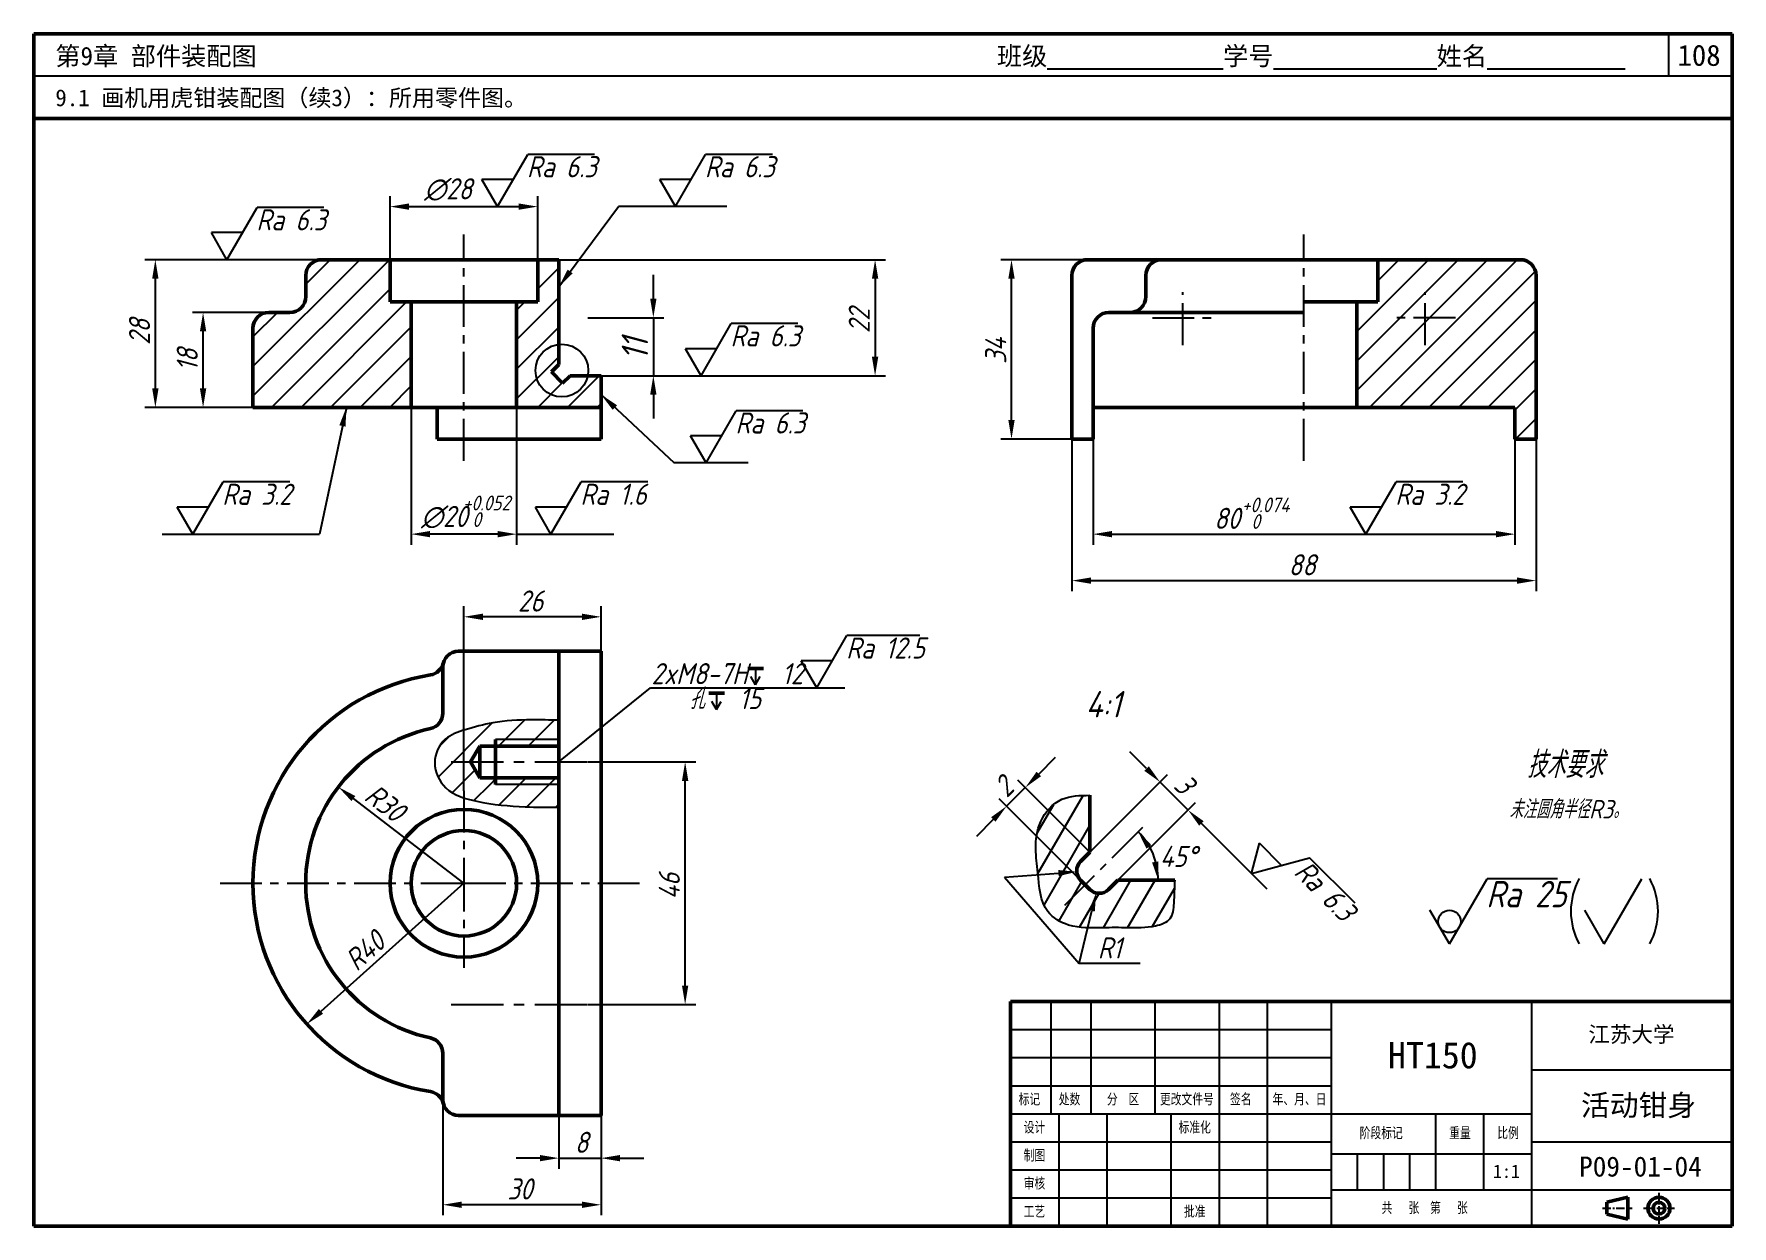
# Model space of a CAD drawing. Extents: x 0 to 322, y 0 to 226.
import ezdxf

# ---------------------------------------------------------------- set-up
doc = ezdxf.new("R2010")
doc.units = 0
doc.header["$LTSCALE"] = 0.25
doc.linetypes.add('CENTER', pattern=[50.8, 31.75, -6.35, 6.35, -6.35])
doc.layers.get('0').update_dxf_attribs({"linetype": 'CONTINUOUS'})
for name, color, linetype in [('尺寸层', 7, 'CONTINUOUS'), ('点画线层', 7, 'CENTER'), ('细实线层', 7, 'CONTINUOUS')]:
    doc.layers.add(name, color=color, linetype=linetype)
doc.layers.add('粗实线层', color=7, linetype='CONTINUOUS', lineweight=50)
doc.styles.get("Standard").update_dxf_attribs({"font": 'gbeitc.shx', "height": 3.5, "bigfont": 'gbcbig.shx'})
doc.styles.add('宋体', font='SimSun.ttf', dxfattribs={"height": 3.5})

msp = doc.modelspace()

# ---------------------------------------------------------------- linework, layer by layer
at = {"lineweight": 50}
for p, q in [((322, 226), (0, 226)), ((0, 226), (0, 0)), ((322, 0), (322, 226)), ((322, 210), (0, 210)), ((322, 42.56), (185.2, 42.56)), ((185.2, 42.56), (185.2, 0)), ((0, 0), (322, 0))]:
    msp.add_line(p, q, dxfattribs=at)
for p, q in [((310, 218), (310, 226)), ((322, 218), (0, 218)), ((136.83, 102.62), (135.94, 104.16)), ((136.83, 105.7), (136.83, 102.62)), ((136.83, 102.62), (137.72, 104.16)), ((116.94, 102.04), (153.76, 102.04)), ((129.43, 101), (129.43, 97.92)), ((129.43, 97.92), (128.54, 99.46)), ((129.43, 97.92), (130.32, 99.46)), ((192.8, 42.56), (192.8, 21.28)), ((200.4, 42.56), (200.4, 21.28)), ((212.56, 42.56), (212.56, 21.28)), ((224.72, 42.56), (224.72, 0)), ((233.84, 42.56), (233.84, 0)), ((246, 42.56), (246, 0)), ((284, 42.56), (284, 0)), ((185.2, 37.24), (246, 37.24)), ((185.2, 31.92), (246, 31.92)), ((284, 29.64), (322, 29.64)), ((185.2, 26.6), (246, 26.6)), ((185.2, 21.28), (284, 21.28)), ((194.32, 21.28), (194.32, 0)), ((203.44, 21.28), (203.44, 0)), ((215.6, 21.28), (215.6, 0)), ((265.76, 21.28), (265.76, 6.84)), ((274.88, 21.28), (274.88, 6.84)), ((185.2, 15.96), (246, 15.96)), ((246, 13.68), (284, 13.68)), ((250.94, 13.68), (250.94, 6.84)), ((255.88, 13.68), (255.88, 6.84)), ((260.82, 13.68), (260.82, 6.84)), ((284, 15.96), (322, 15.96)), ((185.2, 10.64), (246, 10.64)), ((246, 6.84), (322, 6.84)), ((284, 6.84), (292.17, 6.84)), ((284, 6.84), (292.17, 6.84)), ((185.2, 5.32), (246, 5.32))]:
    msp.add_line(p, q)
at = {"layer": '尺寸层'}
for p, q in [((190.53, 85.69), (193.72, 88.87)), ((210.99, 86.72), (207.81, 89.9)), ((200.24, 70.89), (186.57, 84.56)), ((200.24, 70.89), (214.95, 85.59)), ((213.53, 84.18), (218.84, 78.87)), ((196.71, 67.35), (183.04, 81.02)), ((187.99, 83.14), (184.45, 79.61)), ((205.55, 65.58), (220.25, 80.29)), ((181.91, 77.06), (178.72, 73.88)), ((207.85, 73.19), (210.29, 75.62)), ((221.21, 76.5), (233.78, 63.93)), ((184.04, 66.17), (194.26, 66.92)), ((184.04, 66.17), (198.17, 49.79)), ((198.48, 65.58), (196.71, 67.35)), ((198.17, 49.79), (200.59, 59.75)), ((209.77, 49.79), (198.17, 49.79))]:
    msp.add_line(p, q, dxfattribs=at)
msp.add_circle((268.42, 57.75), 2.13, dxfattribs=at)
for centre, radius, start, end in [((200.24, 65.58), 12.95, 0, 45), ((304.2, 59.67), 12.77, 151.0254, 208.9746), ((295.21, 59.67), 12.77, 331.0254, 28.9746)]:
    msp.add_arc(centre, radius, start, end, dxfattribs=at)
for points in [[(211.41, 87.15), (210.56, 86.3), (213.53, 84.18)], [(190.11, 86.11), (190.96, 85.27), (187.99, 83.14)], [(181.48, 77.49), (182.33, 76.64), (184.45, 79.61)], [(221.81, 76.75), (220.96, 75.9), (218.84, 78.87)], [(211.9, 72.22), (210.95, 71.55), (209.4, 74.74)], [(212.03, 68.93), (213.18, 69.13), (213.19, 65.58)], [(194.22, 67.5), (194.3, 66.33), (197.75, 67.17)], [(200.03, 59.89), (201.16, 59.62), (201.42, 63.15)]]:
    msp.add_solid(points, dxfattribs=at)
at = {"layer": '点画线层'}
for p, q in [((81.53, 145.07), (81.53, 188.01)), ((240.83, 145.07), (240.83, 188.01)), ((217.83, 167), (217.83, 177.06)), ((263.83, 167), (263.83, 177.06)), ((212.09, 172.21), (223.44, 172.21)), ((269.56, 172.21), (258.21, 172.21)), ((81.53, 82.53), (81.53, 62.51)), ((195.49, 60.83), (207.85, 73.19)), ((35.29, 64.98), (85.42, 64.98)), ((81.53, 67.57), (81.53, 48.93)), ((81.53, 64.98), (114.85, 64.98))]:
    msp.add_line(p, q, dxfattribs=at)
at = {"layer": '点画线层', "ltscale": 1.25}
for p, q in [((79.09, 87.98), (105.01, 87.98)), ((79.09, 41.98), (105.01, 41.98))]:
    msp.add_line(p, q, dxfattribs=at)
at = {"layer": '点画线层', "ltscale": 0.2}
for p, q in [((297.46, 3.38), (303.09, 3.38)), ((305.23, 3.38), (311.1, 3.38)), ((308.14, 6.29), (308.14, 0.42))]:
    msp.add_line(p, q, dxfattribs=at)
at = {"layer": '粗实线层'}
for p, q in [((75.8, 183.21), (54.53, 183.21)), ((67.53, 183.21), (67.53, 175.21)), ((80.53, 183.21), (75.8, 183.21)), ((99.53, 183.21), (80.53, 183.21)), ((95.53, 183.21), (95.53, 175.21)), ((99.53, 180.21), (99.53, 183.21)), ((281.83, 183.21), (199.83, 183.21)), ((254.83, 183.21), (254.83, 175.21)), ((51.53, 176.21), (51.53, 180.21)), ((99.53, 180.21), (99.53, 163.33)), ((196.83, 180.21), (196.83, 149.21)), ((210.83, 176.21), (210.83, 180.21)), ((284.83, 149.21), (284.83, 180.21)), ((67.53, 175.21), (95.53, 175.21)), ((71.53, 175.21), (71.53, 155.21)), ((91.53, 175.21), (91.53, 155.21)), ((240.83, 175.21), (254.83, 175.21)), ((250.83, 175.21), (250.83, 155.21)), ((48.53, 173.21), (44.53, 173.21)), ((240.83, 173.21), (203.83, 173.21)), ((41.53, 155.21), (41.53, 170.21)), ((200.83, 149.21), (200.83, 170.21)), ((99.53, 163.33), (98.12, 161.92)), ((98.12, 161.92), (100.24, 159.8)), ((100.24, 159.8), (101.65, 161.21)), ((101.65, 161.21), (107.53, 161.21)), ((107.53, 161.21), (107.53, 149.21)), ((41.53, 155.21), (107.53, 155.21)), ((76.43, 155.21), (76.43, 149.21)), ((200.83, 155.21), (201.33, 155.21)), ((201.33, 155.21), (280.32, 155.21)), ((280.32, 155.21), (280.83, 155.21)), ((280.83, 155.21), (280.83, 149.21)), ((76.43, 149.21), (77.62, 149.21)), ((77.62, 149.21), (80.53, 149.21)), ((107.53, 149.21), (80.53, 149.21)), ((196.83, 149.21), (199.1, 149.21)), ((199.1, 149.21), (200.83, 149.21)), ((280.83, 149.21), (282.55, 149.21)), ((282.55, 149.21), (284.83, 149.21)), ((107.53, 108.98), (80.53, 108.98)), ((99.53, 108.98), (99.53, 20.98)), ((107.53, 108.98), (107.53, 20.98)), ((77.53, 105.98), (77.53, 97.23)), ((135.34, 105.7), (138.31, 105.7)), ((127.95, 101), (130.92, 101)), ((84.53, 90.98), (82.8, 87.98)), ((99.53, 90.98), (84.53, 90.98)), ((84.53, 90.98), (84.53, 84.98)), ((87.53, 92.23), (87.53, 83.73)), ((84.53, 84.98), (82.8, 87.98)), ((99.53, 84.98), (84.53, 84.98)), ((200.24, 70.89), (200.24, 81.66)), ((198.48, 69.12), (200.24, 70.89)), ((200.24, 63.82), (198.48, 65.58)), ((205.55, 65.58), (203.78, 63.82)), ((216.32, 65.58), (205.55, 65.58)), ((77.53, 32.73), (77.53, 23.98)), ((80.53, 20.98), (107.53, 20.98)), ((298.23, 4.5), (302.23, 5.46)), ((298.23, 2.26), (298.23, 4.5)), ((302.23, 1.3), (302.23, 5.46)), ((298.23, 2.26), (302.23, 1.3))]:
    msp.add_line(p, q, dxfattribs=at)
for centre, radius in [((81.53, 64.98), 14), ((81.53, 64.98), 10), ((308.14, 3.38), 2.08), ((308.14, 3.38), 1.12)]:
    msp.add_circle(centre, radius, dxfattribs=at)
for centre, radius, start, end in [((54.53, 180.21), 3, 90, 180), ((199.83, 180.21), 3, 90, 180), ((213.83, 180.21), 3, 90, 180), ((281.83, 180.21), 3, 0, 90), ((48.53, 176.21), 3, 270, 0), ((207.83, 176.21), 3, 270, 0), ((44.53, 170.21), 3, 90, 180), ((203.83, 170.21), 3, 90, 180), ((74.71, 107.44), 3, 279.1269, 345.96), ((80.53, 105.98), 3, 90, 180), ((81.53, 64.98), 40, 99.1269, 260.8731), ((74.53, 97.23), 3, 282.2467, 0), ((81.53, 64.98), 30, 102.2467, 257.7533), ((200.24, 67.35), 2.5, 135, 225), ((202.01, 65.58), 2.5, 225, 315), ((74.53, 32.73), 3, 0, 77.7533), ((74.71, 22.52), 3, 14.04, 80.8731), ((80.53, 23.98), 3, 180, 270)]:
    msp.add_arc(centre, radius, start, end, dxfattribs=at)
at = {"layer": '细实线层'}
for p, q in [((87.91, 193.27), (93.62, 203.17)), ((106.28, 203.17), (93.62, 203.17)), ((121.66, 193.27), (127.37, 203.17)), ((140.03, 203.17), (127.37, 203.17)), ((90.87, 198.39), (84.95, 198.39)), ((87.91, 193.27), (84.95, 198.39)), ((124.61, 198.39), (118.7, 198.39)), ((121.66, 193.27), (118.7, 198.39)), ((67.53, 183.21), (67.53, 195.27)), ((71.13, 193.27), (91.93, 193.27)), ((95.53, 183.21), (95.53, 195.27)), ((99.53, 178.09), (110.86, 193.27)), ((131.36, 193.27), (110.86, 193.27)), ((36.6, 183.21), (42.31, 193.11)), ((54.97, 193.11), (42.31, 193.11)), ((39.56, 188.33), (33.64, 188.33)), ((36.6, 183.21), (33.64, 188.33)), ((54.53, 183.21), (21.02, 183.21)), ((41.53, 162.94), (61.81, 183.21)), ((41.53, 157.32), (67.42, 183.21)), ((51.53, 178.55), (56.19, 183.21)), ((95.53, 177.65), (99.53, 181.65)), ((99.53, 183.21), (161.5, 183.21)), ((199.83, 183.21), (183.37, 183.21)), ((250.83, 169.61), (264.43, 183.21)), ((250.83, 163.99), (270.04, 183.21)), ((250.83, 158.38), (275.66, 183.21)), ((253.27, 155.21), (281.27, 183.21)), ((254.83, 179.22), (258.82, 183.21)), ((258.88, 155.21), (284.71, 181.04)), ((23.02, 158.81), (23.02, 179.61)), ((45.03, 155.21), (67.53, 177.71)), ((117.45, 175.81), (117.45, 180.31)), ((159.5, 179.61), (159.5, 164.81)), ((185.37, 152.81), (185.37, 179.61)), ((50.64, 155.21), (70.64, 175.21)), ((91.53, 168.03), (99.53, 176.03)), ((91.53, 173.65), (93.1, 175.21)), ((264.49, 155.21), (284.83, 175.54)), ((44.53, 173.21), (30.07, 173.21)), ((41.53, 168.55), (46.19, 173.21)), ((105.01, 172.21), (119.45, 172.21)), ((117.45, 172.21), (117.45, 161.21)), ((126.51, 161.21), (132.22, 171.11)), ((144.88, 171.11), (132.22, 171.11)), ((32.07, 158.81), (32.07, 169.61)), ((56.26, 155.21), (71.53, 170.48)), ((91.53, 162.42), (99.53, 170.42)), ((270.11, 155.21), (284.83, 169.93)), ((61.87, 155.21), (71.53, 164.87)), ((91.53, 156.81), (99.53, 164.81)), ((129.47, 166.33), (123.55, 166.33)), ((126.51, 161.21), (123.55, 166.33)), ((275.72, 155.21), (284.83, 164.32)), ((101.16, 155.21), (107.16, 161.21)), ((107.53, 161.21), (119.45, 161.21)), ((107.53, 161.21), (161.5, 161.21)), ((67.48, 155.21), (71.53, 159.26)), ((95.55, 155.21), (100.18, 159.85)), ((280.83, 154.7), (284.83, 158.7)), ((41.53, 155.21), (21.02, 155.21)), ((41.53, 155.21), (30.07, 155.21)), ((59.24, 155.21), (54.15, 131.17)), ((71.53, 155.21), (71.53, 129.17)), ((91.53, 155.21), (91.53, 129.17)), ((106.77, 155.21), (107.53, 155.97)), ((107.53, 157.63), (121.37, 144.69)), ((117.45, 157.61), (117.45, 153.11)), ((127.45, 144.69), (133.16, 154.58)), ((145.82, 154.58), (133.16, 154.58)), ((280.94, 149.21), (284.83, 153.09)), ((130.4, 149.81), (124.49, 149.81)), ((127.45, 144.69), (124.49, 149.81)), ((196.83, 149.21), (183.37, 149.21)), ((196.83, 149.21), (196.83, 120.36)), ((200.83, 149.21), (200.83, 129.17)), ((280.83, 149.21), (280.83, 129.17)), ((284.83, 149.21), (284.83, 120.36)), ((135.41, 144.69), (121.37, 144.69)), ((30.13, 131.17), (35.85, 141.07)), ((48.5, 141.07), (35.85, 141.07)), ((98.04, 131.17), (103.75, 141.07)), ((116.41, 141.07), (103.75, 141.07)), ((252.57, 131.17), (258.28, 141.07)), ((270.94, 141.07), (258.28, 141.07)), ((33.09, 136.29), (27.18, 136.29)), ((30.13, 131.17), (27.18, 136.29)), ((101, 136.29), (95.08, 136.29)), ((98.04, 131.17), (95.08, 136.29)), ((255.53, 136.29), (249.61, 136.29)), ((252.57, 131.17), (249.61, 136.29)), ((24.31, 131.17), (54.15, 131.17)), ((87.93, 131.17), (75.13, 131.17)), ((91.53, 131.17), (109.94, 131.17)), ((204.43, 131.17), (277.23, 131.17)), ((200.43, 122.36), (281.23, 122.36)), ((81.53, 82.53), (81.53, 117.5)), ((107.53, 108.98), (107.53, 117.5)), ((103.93, 115.5), (85.13, 115.5)), ((148.45, 102.04), (154.16, 111.93)), ((167.98, 111.93), (154.16, 111.93)), ((151.41, 107.16), (145.49, 107.16)), ((148.45, 102.04), (145.49, 107.16)), ((99.53, 87.98), (116.94, 102.04)), ((76.63, 85.11), (86.91, 95.39)), ((89.37, 92.23), (93.09, 95.96)), ((94.98, 92.23), (98.65, 95.9)), ((76.94, 91.03), (78.75, 92.84)), ((99.53, 92.23), (87.53, 92.23)), ((88.12, 90.98), (89.37, 92.23)), ((93.73, 90.98), (94.98, 92.23)), ((99.34, 90.98), (99.53, 91.17)), ((105.01, 87.98), (125.48, 87.98)), ((79.3, 82.16), (83.65, 86.51)), ((83.4, 80.65), (86.48, 83.73)), ((86.48, 83.73), (87.73, 84.98)), ((99.53, 83.73), (87.53, 83.73)), ((88.21, 79.85), (92.09, 83.73)), ((92.09, 83.73), (93.34, 84.98)), ((93.45, 79.48), (97.7, 83.73)), ((97.7, 83.73), (98.95, 84.98)), ((123.48, 45.58), (123.48, 84.38)), ((81.53, 64.98), (60.58, 81.04)), ((190.39, 66.83), (198.94, 81.64)), ((98.98, 79.39), (99.53, 79.95)), ((190.19, 74.42), (193.37, 79.93)), ((191.53, 60.86), (200.24, 75.96)), ((230.86, 66.85), (232.39, 72.56)), ((236.57, 68.38), (232.39, 72.56)), ((230.86, 66.85), (241.89, 69.81)), ((250.52, 61.18), (241.89, 69.81)), ((81.53, 64.98), (54.42, 40.69)), ((194.38, 57.85), (198.71, 65.35)), ((202.79, 56.55), (208, 65.58)), ((207.37, 56.55), (212.59, 65.58)), ((268.42, 53.48), (275.56, 65.85)), ((288.93, 65.85), (275.56, 65.85)), ((297.76, 53.48), (304.9, 65.85)), ((198.26, 56.64), (201.98, 63.08)), ((212.07, 56.75), (216.27, 64.02)), ((268.42, 53.48), (264.72, 59.88)), ((297.76, 53.48), (294.06, 59.88)), ((105.01, 41.98), (125.48, 41.98)), ((77.53, 28.39), (77.53, 2.03)), ((99.53, 20.98), (99.53, 10.87)), ((107.53, 20.98), (107.53, 2.03)), ((95.93, 12.87), (91.43, 12.87)), ((99.53, 12.87), (107.53, 12.87)), ((111.13, 12.87), (115.63, 12.87)), ((103.93, 4.03), (81.13, 4.03))]:
    msp.add_line(p, q, dxfattribs=at)
msp.add_circle((100.1, 162.19), 5, dxfattribs=at)
for points in [[(99.53, 95.88), (94.31, 95.97), (87, 95.4), (81.78, 94.08), (77.99, 92.28), (76, 87.83), (78.09, 83.09), (83.97, 80.53), (93.17, 79.49), (99.53, 79.39)], [(216.32, 65.58), (216.13, 61.19), (215.39, 58.23), (212.65, 56.86), (207.37, 56.55), (202.73, 56.55), (196.18, 57.07), (192.28, 59.6), (190.38, 66.98), (189.96, 71.52), (190.91, 76.68), (194.92, 80.9), (200.24, 81.66)]]:
    msp.add_spline(points, degree=3, dxfattribs=at)
for points in [[(71.13, 193.87), (71.13, 192.67), (67.53, 193.27)], [(91.93, 193.87), (91.93, 192.67), (95.53, 193.27)], [(22.42, 179.61), (23.62, 179.61), (23.02, 183.21)], [(101.2, 181.33), (102.16, 180.62), (99.53, 178.09)], [(158.9, 179.61), (160.1, 179.61), (159.5, 183.21)], [(184.77, 179.61), (185.97, 179.61), (185.37, 183.21)], [(116.85, 175.81), (118.05, 175.81), (117.45, 172.21)], [(31.47, 169.61), (32.67, 169.61), (32.07, 173.21)], [(158.9, 164.81), (160.1, 164.81), (159.5, 161.21)], [(116.85, 157.61), (118.05, 157.61), (117.45, 161.21)], [(22.42, 158.81), (23.62, 158.81), (23.02, 155.21)], [(31.47, 158.81), (32.67, 158.81), (32.07, 155.21)], [(59.08, 151.56), (57.91, 151.81), (59.24, 155.21)], [(110.57, 155.61), (109.75, 154.73), (107.53, 157.63)], [(184.77, 152.81), (185.97, 152.81), (185.37, 149.21)], [(75.13, 131.77), (75.13, 130.57), (71.53, 131.17)], [(87.93, 131.77), (87.93, 130.57), (91.53, 131.17)], [(204.43, 131.77), (204.43, 130.57), (200.83, 131.17)], [(277.23, 131.77), (277.23, 130.57), (280.83, 131.17)], [(200.43, 122.96), (200.43, 121.76), (196.83, 122.36)], [(281.23, 122.96), (281.23, 121.76), (284.83, 122.36)], [(85.13, 116.1), (85.13, 114.9), (81.53, 115.5)], [(103.93, 116.1), (103.93, 114.9), (107.53, 115.5)], [(122.88, 84.38), (124.08, 84.38), (123.48, 87.98)], [(60.94, 81.52), (60.21, 80.57), (57.72, 83.23)], [(122.88, 45.58), (124.08, 45.58), (123.48, 41.98)], [(54.02, 41.14), (54.82, 40.24), (51.74, 38.29)], [(95.93, 13.47), (95.93, 12.27), (99.53, 12.87)], [(111.13, 13.47), (111.13, 12.27), (107.53, 12.87)], [(81.13, 4.63), (81.13, 3.43), (77.53, 4.03)], [(103.93, 4.63), (103.93, 3.43), (107.53, 4.03)]]:
    msp.add_solid(points, dxfattribs=at)

# ---------------------------------------------------------------- texts
at = {"style": '宋体'}
for s, height, p in [('第9章 部件装配图', 3.5, (4.05, 220.07)), ('班级%%U              %%U学号%%U             %%U姓名%%U           ', 3.5, (182.61, 220.07)), ('108', 4, (311.67, 219.96)), ('9.1 画机用虎钳装配图（续3）：所用零件图。', 3.2, (4.05, 212.3)), ('江苏大学', 3, (294.74, 34.85)), ('HT150', 5, (256.76, 29.89)), ('活动钳身', 4, (293.36, 20.9)), ('P09-01-04', 3.8, (293, 9.38)), ('1:1', 2.5, (276.67, 9.13))]:
    msp.add_text(s, height=height, dxfattribs=at).set_placement(p)
for s, p in [('2xM8-7H   12', (117.11, 102.72)), ('孔   15', (124.3, 98.01))]:
    msp.add_text(s, height=4).set_placement(p)
at = {"color": 0}
for s, height, p in [('技术要求', 5, (283.11, 84.97)), ('未注圆角半径R3。', 3.5, (279.77, 77.27))]:
    msp.add_text(s, height=height, dxfattribs=at).set_placement(p)
at = {"style": '宋体', "width": 0.75}
for s, p in [('标记', (186.72, 23.07)), ('处数', (194.32, 23.07)), ('分  区', (203.46, 23.07)), ('更改文件号', (213.51, 23.07)), ('签名', (226.8, 23.07)), ('年、月、日', (234.87, 23.07)), ('设计', (187.67, 17.75)), ('标准化', (217.04, 17.75)), ('阶段标记', (251.38, 16.68)), ('重量', (268.36, 16.68)), ('比例', (277.48, 16.68)), ('制图', (187.67, 12.43)), ('审核', (187.67, 7.11)), ('工艺', (187.67, 1.79)), ('批准', (218.07, 1.79)), ('共   张  第   张', (255.54, 2.49))]:
    msp.add_text(s, height=2, dxfattribs=at).set_placement(p)
at = {"layer": '尺寸层'}
for s, rotation, p in [('2', 45, (184.48, 81.05)), ('3', 315, (215.9, 83.23))]:
    msp.add_text(s, height=4, rotation=rotation, dxfattribs=at).set_placement(p)
for s, p in [('45°', (213.51, 68.08)), ('R1', (201.72, 50.73))]:
    msp.add_text(s, height=4, dxfattribs=at).set_placement(p)
at = {"layer": '细实线层'}
for s, height, p in [('Ra 6.3', 4, (93.48, 198.83)), ('Ra 6.3', 4, (127.23, 198.83)), ('∅28', 4, (74.01, 194.64)), ('Ra 6.3', 4, (42.17, 188.77)), ('Ra 6.3', 4, (132.08, 166.77)), ('Ra 6.3', 4, (133.02, 150.25)), ('Ra 3.2', 4, (35.7, 136.73)), ('+0.052', 2.8, (81.32, 135.68)), ('Ra 1.6', 4, (103.61, 136.73)), ('Ra 3.2', 4, (258.14, 136.73)), ('∅20', 4, (73.41, 132.53)), (' 0', 2.8, (81.61, 132.53)), ('80', 4, (223.78, 132.17)), ('+0.074', 2.8, (229.04, 135.32)), (' 0', 2.8, (229.33, 132.17)), ('88', 4, (237.91, 123.36)), ('26', 4, (91.77, 116.5)), ('Ra 12.5', 4, (154.02, 107.59)), ('4:1', 5, (199.4, 96.43)), ('Ra 25', 5, (275.38, 60.43)), ('8', 4, (102.54, 13.87)), ('30', 4, (89.77, 5.03))]:
    msp.add_text(s, height=height, dxfattribs=at).set_placement(p)
for s, height, rotation, p in [('22', 4, 90, (158.5, 169.29)), ('28', 4, 90, (22.02, 167.05)), ('11', 5, 90, (116.45, 164.11)), ('34', 4, 90, (184.37, 163.45)), ('18', 4, 90, (31.07, 162.05)), ('R30', 4, 322.527, (62.36, 80.93)), ('Ra 6.3', 4, 315, (238.73, 66.84)), ('46', 4, 90, (122.48, 61.91)), ('R40', 4, 41.8635, (61.22, 48.12))]:
    msp.add_text(s, height=height, rotation=rotation, dxfattribs=at).set_placement(p)

doc.saveas('drawing.dxf')
